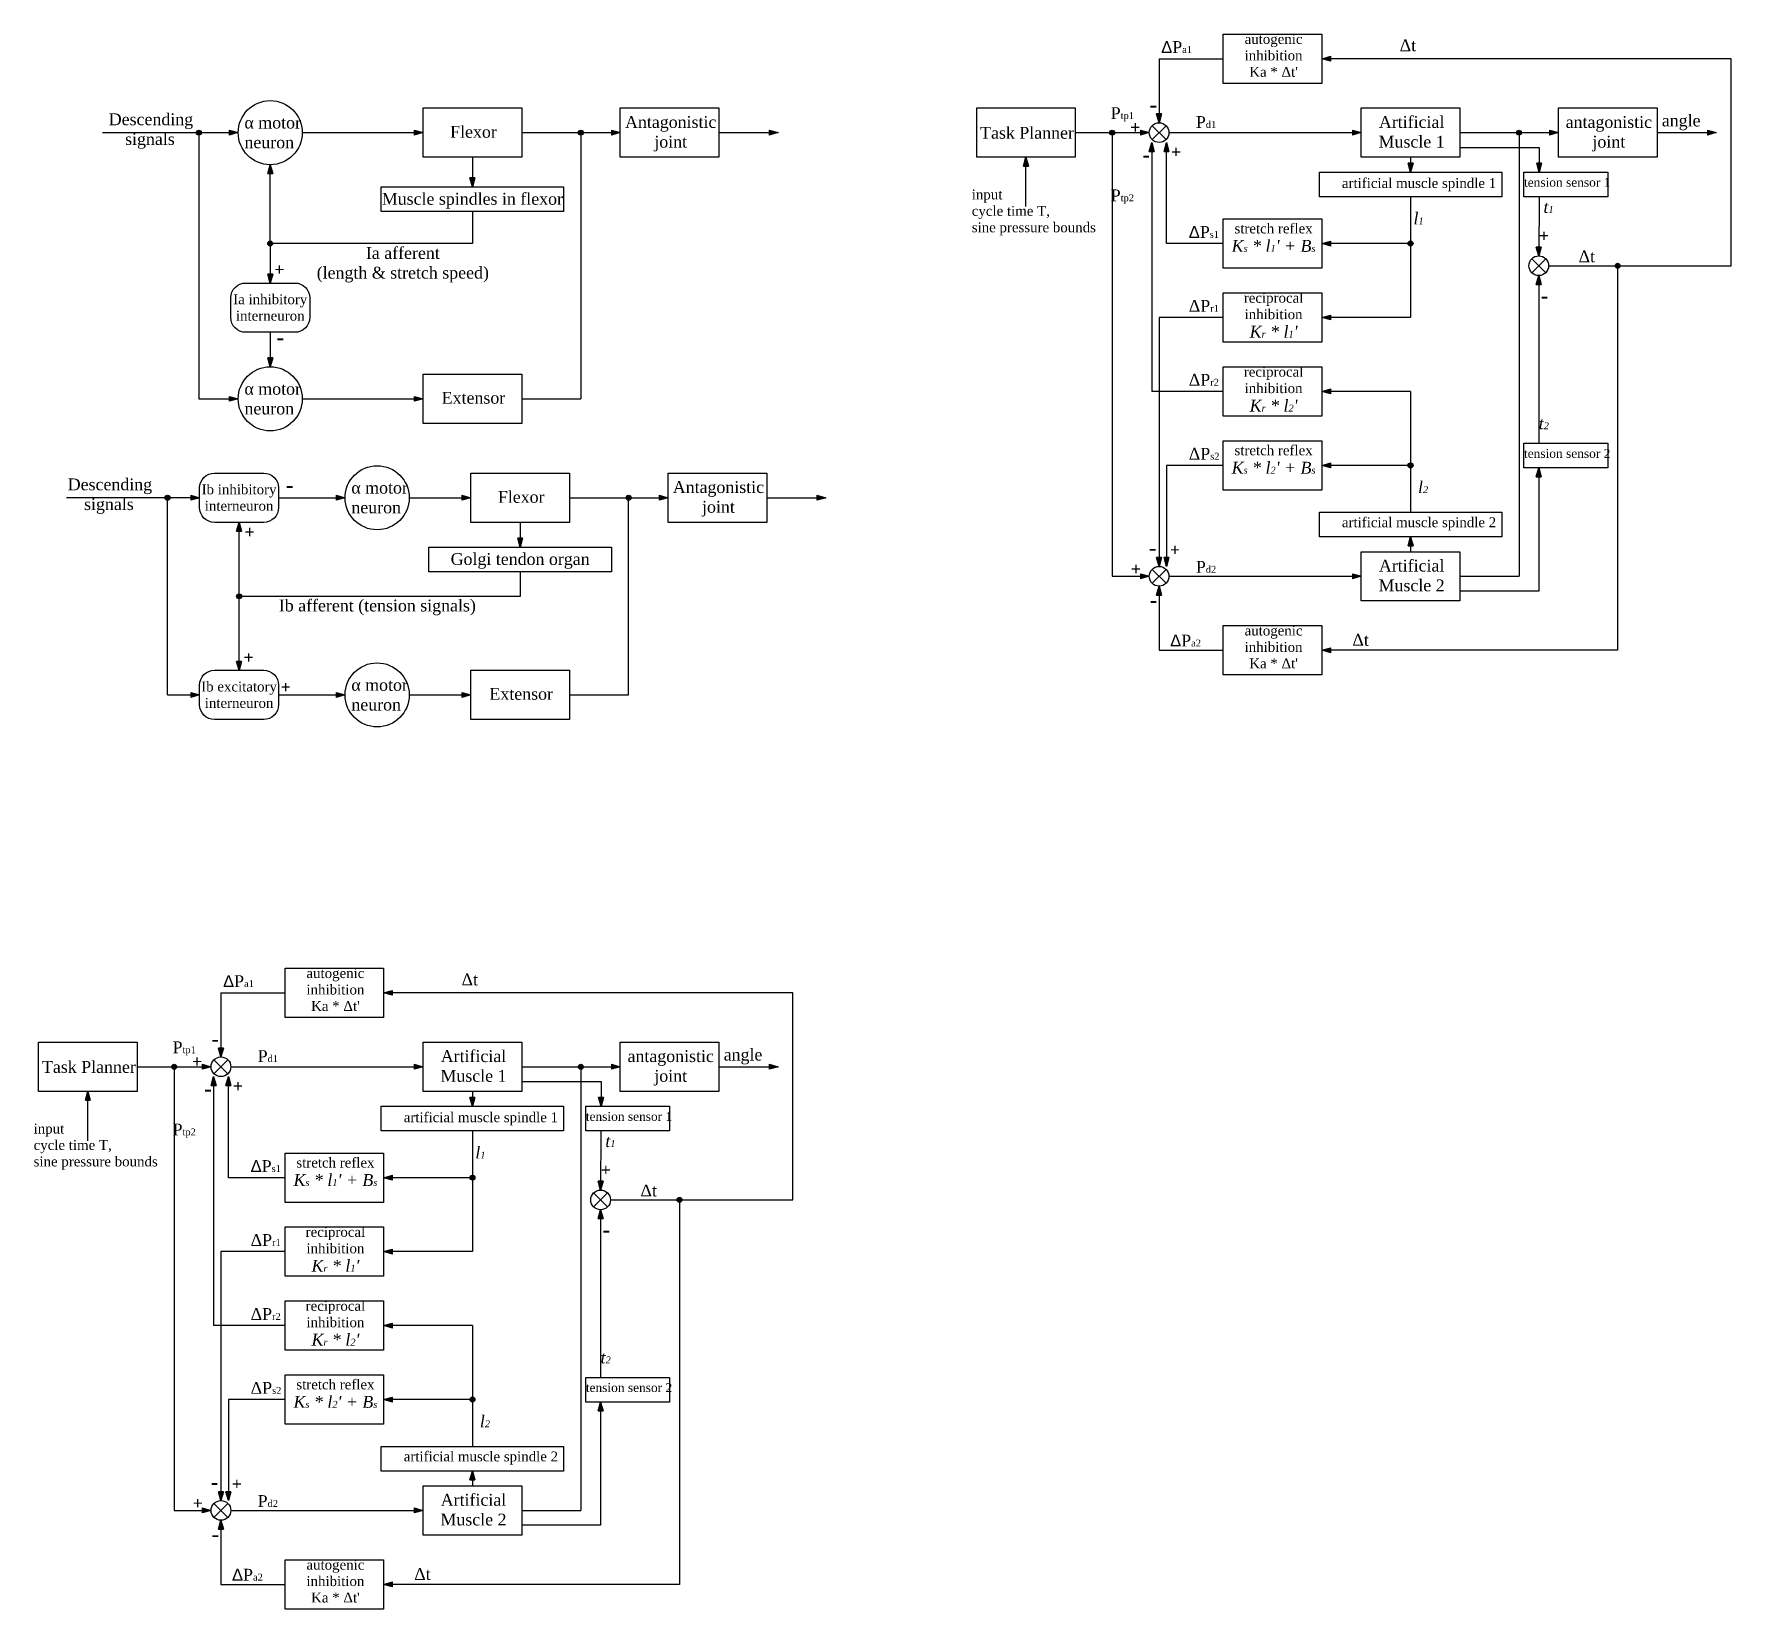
# Model space of a CAD drawing. Header units: inches. Extents: x 32 to 416, y 305 to 977.
# Drawn here: x 72.2 to 416.4, y 657.4 to 977 of the extents above; entities that cross this region are included whole.
import ezdxf

# ---------------------------------------------------------------- set-up
doc = ezdxf.new("R2010")
doc.units = ezdxf.units.IN
doc.header["$MEASUREMENT"] = 0
doc.layers.add('line', color=7, linetype='Continuous', lineweight=25)
doc.styles.add('m_font_big', font='times.ttf', dxfattribs={"height": 2.4})

# ---------------------------------------------------------------- blocks, each defined once
blk = doc.blocks.new('add_point')
at = {"layer": 'line'}
for p, q in [((0.59, -1.41), (3.41, 1.41)), ((3.41, -1.41), (0.59, 1.41))]:
    blk.add_line(p, q, dxfattribs=at)
blk.add_circle((2, 0), 2, dxfattribs=at)
blk = doc.blocks.new('arrow')
at = {"layer": 'line'}
h = blk.add_hatch(color=256, dxfattribs=at)
h.dxf.hatch_style = 1
h.paths.add_polyline_path([(-1.8, 0.5), (-1.8, -0.5), (0, 0)])
for p, q in [((-1.8, 0.5), (-1.8, -0.5)), ((-1.8, 0.5), (0, 0)), ((0, 0), (-1.8, -0.5))]:
    blk.add_line(p, q, dxfattribs=at)
blk = doc.blocks.new('point')
at = {"layer": 'line'}
h = blk.add_hatch(color=256, dxfattribs=at)
h.dxf.hatch_style = 1
h.paths.add_polyline_path([(-0.5, 0, 1), (0.5, 0, 1)])
blk.add_circle((0, 0), 0.5, dxfattribs=at)

msp = doc.modelspace()

# ---------------------------------------------------------------- linework, layer by layer
at = {"layer": 'line', "ltscale": 0.6}
for p, q in [((300.42, 971.94), (300.42, 958.94)), ((300.42, 971.94), (313.42, 971.94)), ((416.42, 971.94), (333.42, 971.94)), ((416.42, 929.94), (416.42, 971.94)), ((86.15, 956.94), (113.65, 956.94)), ((105.65, 956.94), (105.65, 902.94)), ((126.65, 956.94), (151.15, 956.94)), ((171.15, 956.94), (183.15, 956.94)), ((183.15, 956.94), (183.15, 902.94)), ((183.15, 956.94), (191.15, 956.94)), ((211.15, 956.94), (223.15, 956.94)), ((283.42, 956.94), (298.42, 956.94)), ((290.92, 956.94), (290.92, 866.94)), ((302.42, 956.94), (341.42, 956.94)), ((361.42, 956.94), (373.42, 956.94)), ((373.42, 956.94), (373.42, 866.94)), ((373.42, 956.94), (381.42, 956.94)), ((401.42, 956.94), (413.42, 956.94)), ((298.92, 954.94), (298.92, 904.44)), ((301.92, 934.44), (301.92, 954.94)), ((361.42, 953.94), (377.52, 953.94)), ((377.52, 953.94), (377.5, 948.94)), ((120.15, 934.44), (120.15, 950.44)), ((161.15, 951.94), (161.15, 945.96)), ((273.42, 941.94), (273.42, 951.94)), ((351.42, 951.94), (351.42, 948.94)), ((351.42, 943.94), (351.42, 934.44)), ((377.47, 943.94), (377.42, 931.94)), ((161.15, 940.96), (161.15, 934.44)), ((161.15, 934.44), (120.12, 934.44)), ((120.15, 934.44), (120.15, 926.44)), ((313.42, 934.44), (301.92, 934.44)), ((351.42, 934.44), (333.42, 934.44)), ((351.42, 934.44), (351.42, 919.44)), ((379.42, 929.94), (416.42, 929.94)), ((393.42, 929.94), (393.42, 851.94)), ((377.42, 927.94), (377.42, 893.94)), ((313.42, 919.44), (300.42, 919.44)), ((300.42, 919.44), (300.42, 868.94)), ((351.42, 919.44), (333.42, 919.44)), ((120.15, 916.44), (120.15, 909.44)), ((105.65, 902.94), (113.65, 902.94)), ((126.65, 902.94), (151.15, 902.94)), ((171.15, 902.94), (183.15, 902.94)), ((313.42, 904.44), (298.92, 904.44)), ((351.42, 904.44), (333.42, 904.44)), ((351.42, 904.44), (351.42, 889.44)), ((313.42, 889.44), (301.92, 889.44)), ((301.92, 889.44), (301.92, 868.94)), ((351.42, 889.44), (333.42, 889.44)), ((351.42, 889.44), (351.42, 879.94)), ((377.42, 888.94), (377.42, 863.94)), ((105.83, 882.88), (78.83, 882.88)), ((99.33, 842.88), (99.33, 882.88)), ((121.83, 882.88), (135.33, 882.88)), ((148.33, 882.88), (160.83, 882.88)), ((180.83, 882.88), (192.83, 882.88)), ((192.83, 882.88), (200.83, 882.88)), ((192.83, 842.88), (192.83, 882.88)), ((220.83, 882.88), (232.83, 882.88)), ((113.83, 862.88), (113.83, 877.88)), ((170.83, 877.88), (170.83, 872.88)), ((351.42, 874.94), (351.42, 871.94)), ((170.83, 867.88), (170.83, 862.88)), ((290.92, 866.94), (298.42, 866.94)), ((300.42, 864.94), (300.42, 851.94)), ((302.42, 866.94), (341.42, 866.94)), ((361.42, 866.94), (373.42, 866.94)), ((377.42, 863.94), (361.42, 863.94)), ((170.83, 862.88), (113.83, 862.88)), ((113.83, 847.88), (113.83, 862.88)), ((300.42, 851.94), (313.42, 851.94)), ((393.42, 851.94), (333.42, 851.94)), ((99.33, 842.88), (105.83, 842.88)), ((121.83, 842.88), (135.33, 842.88)), ((148.33, 842.88), (160.83, 842.88)), ((180.83, 842.88), (192.83, 842.88)), ((110.15, 782.45), (110.15, 769.45)), ((110.15, 782.45), (123.15, 782.45)), ((226.15, 782.45), (143.15, 782.45)), ((226.15, 740.45), (226.15, 782.45)), ((93.15, 767.45), (108.15, 767.45)), ((100.65, 767.45), (100.65, 677.45)), ((108.65, 765.45), (108.65, 714.95)), ((111.65, 744.95), (111.65, 765.45)), ((112.15, 767.45), (151.15, 767.45)), ((171.15, 767.45), (183.15, 767.45)), ((171.15, 764.45), (187.25, 764.45)), ((183.15, 767.45), (183.15, 677.45)), ((183.15, 767.45), (191.15, 767.45)), ((187.25, 764.45), (187.23, 759.45)), ((211.15, 767.45), (223.15, 767.45)), ((83.15, 752.45), (83.15, 762.45)), ((161.15, 762.45), (161.15, 759.45)), ((161.15, 754.45), (161.15, 744.95)), ((187.21, 754.45), (187.15, 742.45)), ((123.15, 744.95), (111.65, 744.95)), ((161.15, 744.95), (143.15, 744.95)), ((161.15, 744.95), (161.15, 729.95)), ((189.15, 740.45), (226.15, 740.45)), ((203.15, 740.45), (203.15, 662.45)), ((187.15, 738.45), (187.15, 704.45)), ((123.15, 729.95), (110.15, 729.95)), ((110.15, 729.95), (110.15, 679.45)), ((161.15, 729.95), (143.15, 729.95)), ((123.15, 714.95), (108.65, 714.95)), ((161.15, 714.95), (143.15, 714.95)), ((161.15, 714.95), (161.15, 699.95)), ((123.15, 699.95), (111.65, 699.95)), ((111.65, 699.95), (111.65, 679.45)), ((161.15, 699.95), (143.15, 699.95)), ((161.15, 699.95), (161.15, 690.45)), ((187.15, 699.45), (187.15, 674.45)), ((161.15, 685.45), (161.15, 682.45)), ((100.65, 677.45), (108.15, 677.45)), ((110.15, 675.45), (110.15, 662.45)), ((112.15, 677.45), (151.15, 677.45)), ((171.15, 677.45), (183.15, 677.45)), ((187.15, 674.45), (171.15, 674.45)), ((110.15, 662.45), (123.15, 662.45)), ((203.15, 662.45), (143.15, 662.45))]:
    msp.add_line(p, q, dxfattribs=at)
for points in [[(313.42, 976.94), (333.42, 976.94), (333.42, 966.94), (313.42, 966.94)], [(151.15, 961.94), (171.15, 961.94), (171.15, 951.94), (151.15, 951.94)], [(191.15, 961.94), (211.15, 961.94), (211.15, 951.94), (191.15, 951.94)], [(263.42, 961.94), (283.42, 961.94), (283.42, 951.94), (263.42, 951.94)], [(341.42, 961.94), (361.42, 961.94), (361.42, 951.94), (341.42, 951.94)], [(381.42, 961.94), (401.42, 961.94), (401.42, 951.94), (381.42, 951.94)], [(332.92, 948.94), (369.92, 948.94), (369.92, 943.94), (332.92, 943.94)], [(374.42, 948.94), (391.42, 948.94), (391.42, 943.94), (374.42, 943.94)], [(142.65, 945.96), (179.65, 945.96), (179.65, 940.96), (142.65, 940.96)], [(313.42, 939.44), (333.42, 939.44), (333.42, 929.44), (313.42, 929.44)], [(313.42, 924.44), (333.42, 924.44), (333.42, 914.44), (313.42, 914.44)], [(313.42, 909.44), (333.42, 909.44), (333.42, 899.44), (313.42, 899.44)], [(151.15, 907.94), (171.15, 907.94), (171.15, 897.94), (151.15, 897.94)], [(313.42, 894.44), (333.42, 894.44), (333.42, 884.44), (313.42, 884.44)], [(374.42, 893.94), (391.42, 893.94), (391.42, 888.94), (374.42, 888.94)], [(160.83, 887.88), (180.83, 887.88), (180.83, 877.88), (160.83, 877.88)], [(200.83, 887.88), (220.83, 887.88), (220.83, 877.88), (200.83, 877.88)], [(332.92, 879.94), (369.92, 879.94), (369.92, 874.94), (332.92, 874.94)], [(152.33, 872.88), (189.33, 872.88), (189.33, 867.88), (152.33, 867.88)], [(341.42, 871.94), (361.42, 871.94), (361.42, 861.94), (341.42, 861.94)], [(313.42, 856.94), (333.42, 856.94), (333.42, 846.94), (313.42, 846.94)], [(160.83, 847.88), (180.83, 847.88), (180.83, 837.88), (160.83, 837.88)], [(123.15, 787.45), (143.15, 787.45), (143.15, 777.45), (123.15, 777.45)], [(73.15, 772.45), (93.15, 772.45), (93.15, 762.45), (73.15, 762.45)], [(151.15, 772.45), (171.15, 772.45), (171.15, 762.45), (151.15, 762.45)], [(191.15, 772.45), (211.15, 772.45), (211.15, 762.45), (191.15, 762.45)], [(142.65, 759.45), (179.65, 759.45), (179.65, 754.45), (142.65, 754.45)], [(184.15, 759.45), (201.15, 759.45), (201.15, 754.45), (184.15, 754.45)], [(123.15, 749.95), (143.15, 749.95), (143.15, 739.95), (123.15, 739.95)], [(123.15, 734.95), (143.15, 734.95), (143.15, 724.95), (123.15, 724.95)], [(123.15, 719.95), (143.15, 719.95), (143.15, 709.95), (123.15, 709.95)], [(123.15, 704.95), (143.15, 704.95), (143.15, 694.95), (123.15, 694.95)], [(184.15, 704.45), (201.15, 704.45), (201.15, 699.45), (184.15, 699.45)], [(142.65, 690.45), (179.65, 690.45), (179.65, 685.45), (142.65, 685.45)], [(151.15, 682.45), (171.15, 682.45), (171.15, 672.45), (151.15, 672.45)], [(123.15, 667.45), (143.15, 667.45), (143.15, 657.45), (123.15, 657.45)]]:
    msp.add_lwpolyline(points, close=True, dxfattribs=at)
for points in [[(115.15, 926.44), (125.15, 926.44, -0.414214), (128.15, 923.44), (128.15, 919.44, -0.414214), (125.15, 916.44), (115.15, 916.44, -0.414214), (112.15, 919.44), (112.15, 923.44, -0.414214)], [(108.83, 887.88), (118.83, 887.88, -0.414214), (121.83, 884.88), (121.83, 880.88, -0.414214), (118.83, 877.88), (108.83, 877.88, -0.414214), (105.83, 880.88), (105.83, 884.88, -0.414214)], [(108.83, 847.88), (118.83, 847.88, -0.414214), (121.83, 844.88), (121.83, 840.88, -0.414214), (118.83, 837.88), (108.83, 837.88, -0.414214), (105.83, 840.88), (105.83, 844.88, -0.414214)]]:
    msp.add_lwpolyline(points, format="xyb", close=True, dxfattribs=at)
for centre in [(120.15, 956.94), (120.15, 902.94), (141.83, 882.88), (141.83, 842.88)]:
    msp.add_circle(centre, 6.5, dxfattribs=at)

# ---------------------------------------------------------------- block references
for p, rotation in [((333.42, 971.94), 180), ((300.42, 958.94), 269.9999999999993), ((298.92, 954.94), 90), ((301.92, 954.94), 89.99999999999186), ((120.15, 950.44), 89.99999999999186), ((273.42, 951.94), 90), ((351.42, 948.94), 269.9999999999993), ((377.5, 948.94), 269.9999999999993), ((161.15, 945.96), 269.9999999999993), ((333.42, 934.44), 180), ((377.42, 931.94), 270.000000000001), ((120.15, 926.44), 269.9999999999993), ((377.42, 927.94), 89.99999999999675), ((333.42, 919.44), 180), ((120.15, 909.44), 269.9999999999993), ((333.42, 904.44), 180), ((333.42, 889.44), 180), ((377.42, 888.94), 90), ((113.83, 877.88), 89.99999999999186), ((170.83, 872.88), 269.9999999999993), ((351.42, 874.94), 90), ((300.42, 868.94), 269.9999999999993), ((301.92, 868.94), 269.9999999999993), ((300.42, 864.94), 90), ((333.42, 851.94), 180), ((113.83, 847.88), 269.9999999999993), ((143.15, 782.45), 180), ((110.15, 769.45), 269.9999999999993), ((108.65, 765.45), 90), ((111.65, 765.45), 89.99999999999186), ((83.15, 762.45), 90), ((161.15, 759.45), 269.9999999999993), ((187.23, 759.45), 269.9999999999993), ((143.15, 744.95), 180), ((187.15, 742.45), 270.000000000001), ((187.15, 738.45), 89.99999999999675), ((143.15, 729.95), 180), ((143.15, 714.95), 180), ((143.15, 699.95), 180), ((187.15, 699.45), 90), ((161.15, 685.45), 90), ((110.15, 679.45), 269.9999999999993), ((111.65, 679.45), 269.9999999999993), ((110.15, 675.45), 90), ((143.15, 662.45), 180)]:
    msp.add_blockref('arrow', p, dxfattribs=dict(at, rotation=rotation))
for name, p in [('point', (105.65, 956.94)), ('arrow', (113.65, 956.94)), ('arrow', (151.15, 956.94)), ('point', (183.15, 956.94)), ('arrow', (191.15, 956.94)), ('arrow', (223.15, 956.94)), ('point', (290.92, 956.94)), ('arrow', (298.42, 956.94)), ('add_point', (298.42, 956.94)), ('arrow', (341.42, 956.94)), ('point', (373.42, 956.94)), ('arrow', (381.42, 956.94)), ('arrow', (413.42, 956.94)), ('point', (120.15, 934.44)), ('point', (351.42, 934.44)), ('add_point', (375.42, 929.94)), ('point', (393.42, 929.94)), ('arrow', (113.65, 902.94)), ('arrow', (151.15, 902.94)), ('point', (351.42, 889.44)), ('point', (99.33, 882.88)), ('arrow', (105.83, 882.88)), ('arrow', (135.33, 882.88)), ('arrow', (160.83, 882.88)), ('point', (192.83, 882.88)), ('arrow', (200.83, 882.88)), ('arrow', (232.83, 882.88)), ('arrow', (298.42, 866.94)), ('add_point', (298.42, 866.94)), ('arrow', (341.42, 866.94)), ('point', (113.83, 862.88)), ('arrow', (105.83, 842.88)), ('arrow', (135.33, 842.88)), ('arrow', (160.83, 842.88)), ('point', (100.65, 767.45)), ('arrow', (108.15, 767.45)), ('add_point', (108.15, 767.45)), ('arrow', (151.15, 767.45)), ('point', (183.15, 767.45)), ('arrow', (191.15, 767.45)), ('arrow', (223.15, 767.45)), ('point', (161.15, 744.95)), ('add_point', (185.15, 740.45)), ('point', (203.15, 740.45)), ('point', (161.15, 699.95)), ('add_point', (108.15, 677.45)), ('arrow', (108.15, 677.45)), ('arrow', (151.15, 677.45))]:
    msp.add_blockref(name, p, dxfattribs=at)

# ---------------------------------------------------------------- texts
at = {"layer": 'line', "ltscale": 0.6, "attachment_point": 1, "style": 'm_font_big'}
for s, width, heights, insert, char_height in [('{\\fArial|b0|i0|c0|p0;Δ}P{\\H0.58333x;a1}', 13.8943, [0], (300.85, 975.51), 2.4), ("\\pxqc;autogenic inhibition\\PKa * Δt'", 20.4341, [0], (313.42, 976.94), 2), ('Descending\\P\\pxqc;signals', 16.689, [0], (87.4, 960.85), 2.4), ('\\pxqc;Antagonistic joint', 20.4341, [0], (191.15, 960.3), 2.4), ('P{\\H0.58333x;tp1}', 13.8943, [0], (290.61, 962.1), 2.4), ('{\\fTimes New Roman|b1|i0|c134|p0;-}', 4.553, [0], (298.5, 964.13), 3), ('\\pxqc;Artificial Muscle 1', 20.4341, [0], (341.42, 960.3), 2.4), ('\\pxqc;antagonistic joint', 20.4341, [0], (381.42, 960.3), 2.4), ('angle', 7.5299, [0], (402.38, 960.61), 2.4), ('{\\fTimes New Roman|b0|i0|c134|p18;α} motor neuron', 12.5503, [0], (114.92, 960.18), 2.4), ('\\pxqc;Flexor', 20.4341, [0], (151.15, 958.31), 2.4), ('\\pxqc;Task Planner', 20.4341, [0], (263.42, 958.11), 2.4), ('{\\fTimes New Roman|b1|i0|c134|p0;+}', 4.553, [0], (294.55, 959.2), 2.4), ('P{\\H0.58333x;d1}', 13.8943, [0], (307.87, 960.3), 2.4), ('{\\fTimes New Roman|b1|i0|c134|p0;+}', 4.553, [0], (302.83, 954.21), 2.4), ('{\\fTimes New Roman|b1|i0|c134|p0;-}', 4.553, [0], (297.05, 954.01), 3), ('\\pxqc;artificial muscle spindle 1', 40.4421, [0], (332.92, 947.71), 2), ('\\pxqc;Muscle spindles in flexor', 37, [0], (142.65, 944.72), 2.4), ('input\\Pcycle time T,\\Psine pressure bounds', 25.2779, [21.03], (262.43, 945.4), 2), ('P{\\H0.58333x;tp2}', 13.8943, [0], (290.61, 945.42), 2.4), ('{\\fTimes New Roman|b0|i1|c134|p0;l\\H0.58333x;1}', 13.8943, [0], (352.01, 940.74), 2.4), (' {\\fTimes New Roman|b0|i1|c134|p0;t\\H0.58333x;1}', 22.4774, [0], (377.47, 943.06), 2.4), ('{\\fArial|b0|i0|c0|p0;Δ}P{\\H0.58333x;s1}', 13.8943, [0], (306.44, 938), 2.4), ("\\pxqc;{\\H0.83333x;stretch reflex}\\P{\\fTimes New Roman|b0|i1|c134|p0;K\\H0.58333x;s\\H1.71429x; * l\\H0.58333x;1\\H1.71429x;' + B\\H0.58333x;s}", 20.4341, [0], (313.42, 938.5), 2.4), ('{\\fTimes New Roman|b1|i0|c134|p0;+}', 4.553, [0], (377.44, 937.21), 2.4), ('\\pxqc;Ia afferent \\P(length & stretch speed)', 36.0924, [0], (128.99, 933.73), 2.4), ('{\\fTimes New Roman|b1|i0|c134|p0;+}', 4.553, [0], (120.97, 930.36), 2.4), ('\\pxqc;{\\H0.83333x;Ia inhibitory interneuron}', 16, [0], (112.15, 924.14), 2.4), ('ΔP{\\H0.58333x;r1}', 13.8943, [0], (306.44, 923), 2.4), ("\\pxqc;{\\H0.83333x;reciprocal inhibition}\\P{\\fTimes New Roman|b0|i1|c134|p0;K\\H0.58333x;r\\H1.71429x; * l\\H0.58333x;1\\H1.71429x;' }", 20.4341, [0], (313.42, 924.44), 2.4), ('{\\fTimes New Roman|b1|i0|c134|p0;-}', 4.553, [0], (377.82, 925.4), 3), ('{\\fTimes New Roman|b1|i0|c134|p0;-}', 4.553, [0], (121.45, 916.91), 3), ("\\pxqc;{\\H0.83333x;reciprocal inhibition}\\P{\\fTimes New Roman|b0|i1|c134|p0;K\\H0.58333x;r\\H1.71429x; * l\\H0.58333x;2\\H1.71429x;' }", 20.4341, [0], (313.42, 909.44), 2.4), ('{\\fTimes New Roman|b0|i0|c134|p18;α} motor neuron', 12.5503, [0], (114.92, 906.18), 2.4), ('ΔP{\\H0.58333x;r2}', 13.8943, [0], (306.44, 908), 2.4), ('\\pxqc;Extensor', 20.4341, [0], (151.15, 904.36), 2.4), ('{\\fTimes New Roman|b0|i1|c134|p0;t\\H0.58333x;2}', 3.7083, [0], (377.42, 899.18), 2.4), ('ΔP{\\H0.58333x;s2}', 13.8943, [0], (306.44, 893), 2.4), ("\\pxqc;{\\H0.83333x;stretch reflex}\\P{\\fTimes New Roman|b0|i1|c134|p0;K\\H0.58333x;s\\H1.71429x; * l\\H0.58333x;2\\H1.71429x;' + B\\H0.58333x;s}", 20.4341, [6.56], (313.42, 893.5), 2.4), ('Descending\\P\\pxqc;signals', 16.689, [0], (79.08, 886.79), 2.4), ('\\pxqc;{\\H0.83333x;Ib inhibitory interneuron}', 16, [0], (105.83, 885.58), 2.4), ('{\\fTimes New Roman|b1|i0|c134|p0;-}', 4.553, [0], (123.33, 886.98), 3), ('{\\fTimes New Roman|b0|i0|c134|p18;α} motor neuron', 12.5503, [0], (136.6, 886.12), 2.4), ('\\pxqc;Antagonistic joint', 20.4341, [0], (200.83, 886.24), 2.4), ('{\\fTimes New Roman|b0|i1|c134|p0;l\\H0.58333x;2}', 13.8943, [0], (352.93, 886.22), 2.4), ('\\pxqc;Flexor', 20.4341, [0], (160.83, 884.25), 2.4), ('\\pxqc;artificial muscle spindle 2', 40.4421, [0], (332.92, 878.9), 2), ('{\\fTimes New Roman|b1|i0|c134|p0;+}', 4.553, [0], (114.93, 877.11), 2.4), ('\\pxqc;Golgi tendon organ', 37, [0], (152.33, 871.65), 2.4), ('{\\fTimes New Roman|b1|i0|c134|p0;-}', 4.553, [0], (298.37, 874.24), 3), ('{\\fTimes New Roman|b1|i0|c134|p0;+}', 4.553, [0], (302.61, 873.5), 2.4), ('{\\fTimes New Roman|b1|i0|c134|p0;+}', 4.553, [0], (294.68, 869.61), 2.4), ('P{\\H0.58333x;d2}', 13.8943, [0], (307.87, 870.06), 2.4), ('\\pxqc;Artificial Muscle 2', 20.4341, [0], (341.42, 870.3), 2.4), ('\\pxqc;Ib afferent (tension signals)', 41.5381, [0], (121.1, 862.22), 2.4), ('{\\fTimes New Roman|b1|i0|c134|p0;-}', 4.553, [0], (298.53, 863.65), 3), ('{\\fArial|b0|i0|c0|p0;Δ}P{\\H0.58333x;a2}', 13.8943, [0], (302.66, 855.11), 2.4), ("\\pxqc;autogenic inhibition\\PKa * Δt'", 20.4341, [0], (313.42, 856.94), 2), ('{\\fTimes New Roman|b1|i0|c134|p0;+}', 4.553, [0], (114.73, 851.67), 2.4), ('\\pxqc;{\\H0.83333x;Ib excitatory interneuron}', 16, [0], (105.83, 845.58), 2.4), ('{\\fTimes New Roman|b1|i0|c134|p0;+}', 4.553, [0], (122.24, 845.66), 2.4), ('{\\fTimes New Roman|b0|i0|c134|p18;α} motor neuron', 12.5503, [0], (136.6, 846.12), 2.4), ('\\pxqc;Extensor', 20.4341, [0], (160.83, 844.3), 2.4), ('{\\fArial|b0|i0|c0|p0;Δ}P{\\H0.58333x;a1}', 13.8943, [0], (110.58, 786.02), 2.4), ("\\pxqc;autogenic inhibition\\PKa * Δt'", 20.4341, [0], (123.15, 787.45), 2), ('P{\\H0.58333x;tp1}', 13.8943, [0], (100.34, 772.61), 2.4), ('{\\fTimes New Roman|b1|i0|c134|p0;-}', 4.553, [0], (108.23, 774.63), 3), ('angle', 7.5299, [0], (212.11, 771.12), 2.4), ('\\pxqc;Task Planner', 20.4341, [0], (73.15, 768.62), 2.4), ('{\\fTimes New Roman|b1|i0|c134|p0;+}', 4.553, [0], (104.28, 769.7), 2.4), ('P{\\H0.58333x;d1}', 13.8943, [0], (117.6, 770.81), 2.4), ('\\pxqc;Artificial Muscle 1', 20.4341, [0], (151.15, 770.81), 2.4), ('\\pxqc;antagonistic joint', 20.4341, [0], (191.15, 770.81), 2.4), ('{\\fTimes New Roman|b1|i0|c134|p0;+}', 4.553, [0], (112.56, 764.72), 2.4), ('{\\fTimes New Roman|b1|i0|c134|p0;-}', 4.553, [0], (106.78, 764.52), 3), ('\\pxqc;artificial muscle spindle 1', 40.4421, [0], (142.65, 758.21), 2), ('input\\Pcycle time T,\\Psine pressure bounds', 25.2779, [21.03], (72.16, 755.91), 2), ('P{\\H0.58333x;tp2}', 13.8943, [0], (100.34, 755.93), 2.4), ('{\\fTimes New Roman|b0|i1|c134|p0;l\\H0.58333x;1}', 13.8943, [0], (161.74, 751.25), 2.4), (' {\\fTimes New Roman|b0|i1|c134|p0;t\\H0.58333x;1}', 22.4774, [0], (187.2, 753.57), 2.4), ('{\\fArial|b0|i0|c0|p0;Δ}P{\\H0.58333x;s1}', 13.8943, [0], (116.17, 748.51), 2.4), ("\\pxqc;{\\H0.83333x;stretch reflex}\\P{\\fTimes New Roman|b0|i1|c134|p0;K\\H0.58333x;s\\H1.71429x; * l\\H0.58333x;1\\H1.71429x;' + B\\H0.58333x;s}", 20.4341, [0], (123.15, 749.01), 2.4), ('{\\fTimes New Roman|b1|i0|c134|p0;+}', 4.553, [0], (187.18, 747.71), 2.4), ('ΔP{\\H0.58333x;r1}', 13.8943, [0], (116.17, 733.51), 2.4), ("\\pxqc;{\\H0.83333x;reciprocal inhibition}\\P{\\fTimes New Roman|b0|i1|c134|p0;K\\H0.58333x;r\\H1.71429x; * l\\H0.58333x;1\\H1.71429x;' }", 20.4341, [0], (123.15, 734.95), 2.4), ('{\\fTimes New Roman|b1|i0|c134|p0;-}', 4.553, [0], (187.55, 735.91), 3), ("\\pxqc;{\\H0.83333x;reciprocal inhibition}\\P{\\fTimes New Roman|b0|i1|c134|p0;K\\H0.58333x;r\\H1.71429x; * l\\H0.58333x;2\\H1.71429x;' }", 20.4341, [0], (123.15, 719.95), 2.4), ('ΔP{\\H0.58333x;r2}', 13.8943, [0], (116.17, 718.51), 2.4), ('{\\fTimes New Roman|b0|i1|c134|p0;t\\H0.58333x;2}', 3.7083, [0], (187.15, 709.68), 2.4), ('ΔP{\\H0.58333x;s2}', 13.8943, [0], (116.17, 703.51), 2.4), ("\\pxqc;{\\H0.83333x;stretch reflex}\\P{\\fTimes New Roman|b0|i1|c134|p0;K\\H0.58333x;s\\H1.71429x; * l\\H0.58333x;2\\H1.71429x;' + B\\H0.58333x;s}", 20.4341, [6.56], (123.15, 704.01), 2.4), ('{\\fTimes New Roman|b0|i1|c134|p0;l\\H0.58333x;2}', 13.8943, [0], (162.66, 696.73), 2.4), ('\\pxqc;artificial muscle spindle 2', 40.4421, [0], (142.65, 689.41), 2), ('{\\fTimes New Roman|b1|i0|c134|p0;-}', 4.553, [0], (108.1, 684.75), 3), ('{\\fTimes New Roman|b1|i0|c134|p0;+}', 4.553, [0], (112.34, 684.01), 2.4), ('{\\fTimes New Roman|b1|i0|c134|p0;+}', 4.553, [0], (104.42, 680.12), 2.4), ('P{\\H0.58333x;d2}', 13.8943, [0], (117.6, 680.56), 2.4), ('\\pxqc;Artificial Muscle 2', 20.4341, [0], (151.15, 680.81), 2.4), ('{\\fTimes New Roman|b1|i0|c134|p0;-}', 4.553, [0], (108.26, 674.16), 3), ('{\\fArial|b0|i0|c0|p0;Δ}P{\\H0.58333x;a2}', 13.8943, [0], (112.39, 665.62), 2.4), ("\\pxqc;autogenic inhibition\\PKa * Δt'", 20.4341, [0], (123.15, 667.45), 2)]:
    msp.add_mtext_dynamic_manual_height_columns(s, width=width, gutter_width=12, heights=heights, dxfattribs=dict(at, insert=insert, char_height=char_height))
at = {"layer": 'line', "attachment_point": 1, "style": 'm_font_big'}
for s, insert, char_height, width in [('Δt', (349.21, 975.86), 2.4, 7.3196), ('tension sensor 1', (374.42, 947.77), 1.8, 17), ('Δt', (385.5, 933.04), 2.4, 7.3196), ('tension sensor 2', (374.42, 892.77), 1.8, 17), ('Δt', (339.62, 855.26), 2.4, 7.3196), ('Δt', (158.94, 786.36), 2.4, 7.3196), ('tension sensor 1', (184.15, 758.28), 1.8, 17), ('Δt', (195.23, 743.55), 2.4, 7.3196), ('tension sensor 2', (184.15, 703.28), 1.8, 17), ('Δt', (149.35, 665.76), 2.4, 7.3196)]:
    msp.add_mtext(s, dxfattribs=dict(at, insert=insert, char_height=char_height, width=width))

doc.saveas('drawing.dxf')
